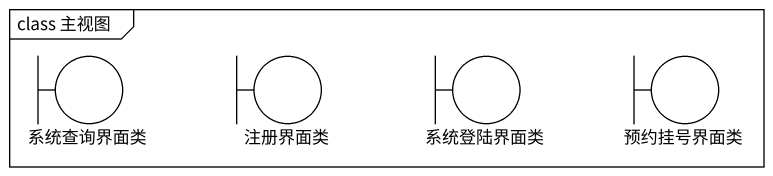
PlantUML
@startuml
mainframe class 主视图
boundary 系统查询界面类
boundary 注册界面类
boundary 系统登陆界面类
boundary 预约挂号界面类
@enduml
